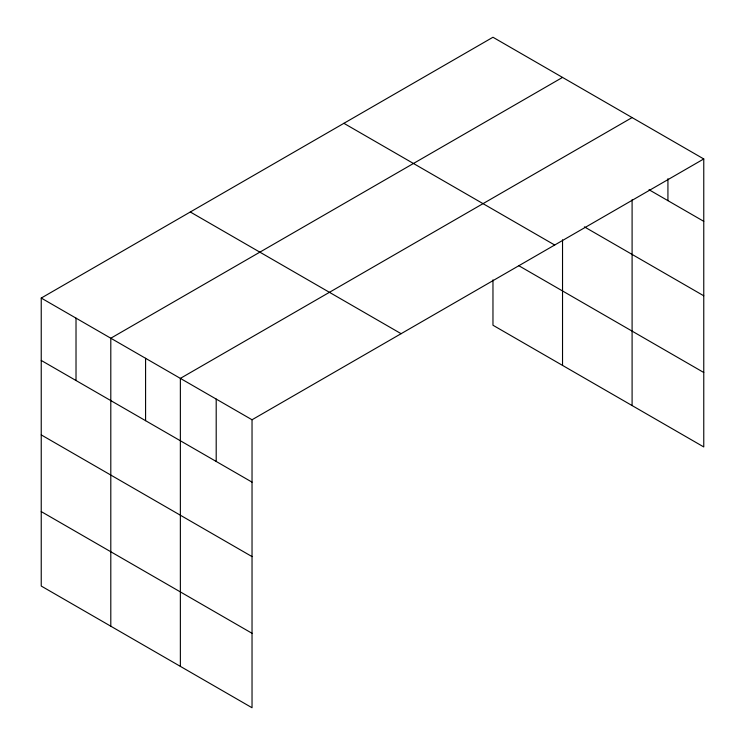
<?xml version="1.0" encoding="UTF-8"?>
<svg xmlns="http://www.w3.org/2000/svg" width="745" height="745" viewBox="0 0 745 745"><rect width="100%" height="100%" fill="white"/><g stroke="black" fill="none" stroke-linecap="round" stroke-linejoin="round"><path stroke-width="1.12" d="M41.236 298.056L252.034 419.761L252.034 707.75L41.236 586.045L41.236 298.056L492.966 37.25L703.764 158.955L703.764 446.944L492.966 325.239L492.966 279.869M562.531 77.415L110.8 338.221L110.8 626.21M632.095 117.58L180.365 378.376L180.365 666.375M252.034 419.761L703.764 158.955M649.016 189.733L703.764 221.34M584.397 226.871L703.764 295.793M343.892 123.316L554.699 245.021M518.799 265.704L703.764 372.5M190.301 211.99L401.108 333.695M41.236 360.44L252.034 482.145M41.236 434.894L252.034 556.599M41.236 511.592L252.034 633.297M667.93 178.698L667.93 200.656M632.095 199.734L632.095 405.569M562.531 239.815L562.531 365.404M216.199 399.069L216.199 461.453M145.582 358.298L145.582 420.683M76.018 318.134L76.018 380.527"/></g></svg>
